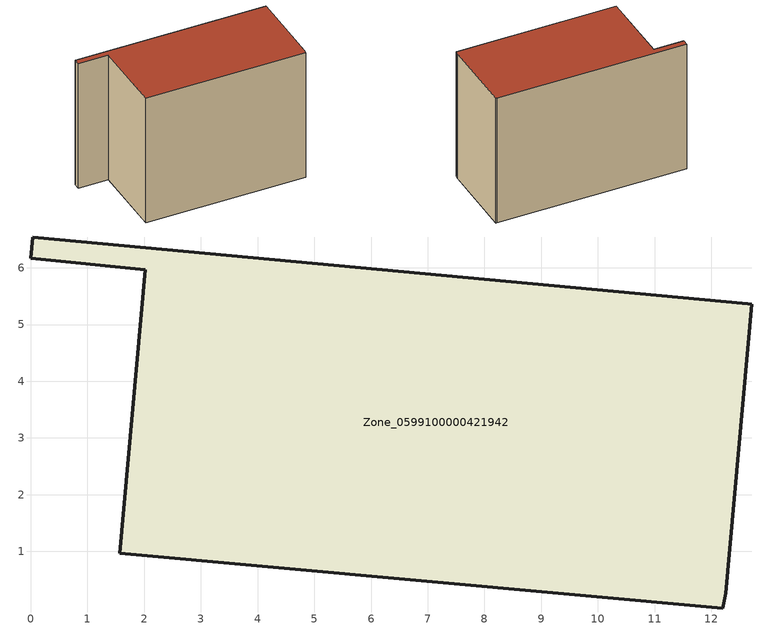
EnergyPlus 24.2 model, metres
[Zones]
Zone_0599100000421942
 floor ground (C_G): 2.02,5.97 0,6.16 0.03,6.54 12.64,5.36 12.71,5.36 12.25,0.26 12.2,0 1.57,0.96 z0
 wall outside (C_F): 0,6.16 2.02,5.97 1.57,0.96 12.2,0 12.25,0.26 12.71,5.36 12.64,5.36 0.03,6.54 0,6.16 z0:9.13
 roof outside (C_R): 12.71,5.36 12.64,5.36 0.03,6.54 0,6.16 2.02,5.97 1.57,0.96 12.2,0 12.25,0.26 z9.13
[BUILDING]
Pand.0599100000421942: North Axis=0; Terrain=City; Loads Convergence Tolerance Value=0.04; Temperature Convergence Tolerance Value=0.4; Solar Distribution=FullExterior; Maximum Number of Warmup Days=25; Minimum Number of Warmup Days=1
[Site:Location]
Rotterdam.The.Hague.AP_ZH_NLD Design_Conditions: Latitude=51.96; Longitude=4.45; Time Zone=1; Elevation=-4.5
[SITE:GROUNDTEMPERATURE:BUILDINGSURFACE]
18, 18, 18, 18, 18, 18, 18, 18, 18, 18, 18, 18
[MATERIAL] Thermal Absorptance=0.9; Solar Absorptance=0.7; Visible Absorptance=0.7
Name | Roughness | Thickness | Conductivity | Density | Specific Heat
G.TC.1992-2005 | MediumSmooth | 0.15 | 0.06 | 540 | 1210
F.TC.1992-2005 | Rough | 0.3 | 0.12 | 1920 | 840
R.TC.1992-2005 | MediumRough | 0.2 | 0.08 | 1500 | 1000
[CONSTRUCTION]
C_G: G.TC.1992-2005
C_F: F.TC.1992-2005
C_R: R.TC.1992-2005
[ZONE]
Zone_0599100000421942: Type=1; Multiplier=1; Ceiling Height=Autocalculate; Volume=Autocalculate; Floor Area=autocalculate; Part of Total Floor Area=Yes
[ZONEINFILTRATION:DESIGNFLOWRATE]
Infil_Zone_0599100000421942: Zone or ZoneList or Space or SpaceList=Zone_0599100000421942; Schedule=AlwaysOn; Design Flow Rate Calculation Method=Flow/Area; Flow Rate per Floor Area=0.0015; Constant Term Coefficient=1; Temperature Term Coefficient=0; Velocity Term Coefficient=0; Velocity Squared Term Coefficient=0
[HVACTEMPLATE:ZONE:IDEALLOADSAIRSYSTEM]
Zone_0599100000421942: Maximum Heating Supply Air Temperature=50; Minimum Cooling Supply Air Temperature=13; Maximum Heating Supply Air Humidity Ratio=0.0156; Minimum Cooling Supply Air Humidity Ratio=0.0077; Heating Limit=NoLimit; Cooling Limit=NoLimit; Dehumidification Control Type=ConstantSensibleHeatRatio; Cooling Sensible Heat Ratio=0.7; Dehumidification Setpoint=60; Humidification Control Type=None; Humidification Setpoint=30; Outdoor Air Method=None; Outdoor Air Flow Rate per Person=0.00944; Outdoor Air Flow Rate per Zone Floor Area=0; Outdoor Air Flow Rate per Zone=0; Demand Controlled Ventilation Type=None; Outdoor Air Economizer Type=NoEconomizer; Heat Recovery Type=None; Sensible Heat Recovery Effectiveness=0.7; Latent Heat Recovery Effectiveness=0.65
[ZONECONTROL:THERMOSTAT]
ThermostatControl_Zone_0599100000421942: Zone or ZoneList=Zone_0599100000421942; Control Type Schedule=DualSetpointControlType; Control 1=Thermostat_Zone_0599100000421942; Temperature Difference Between Cutout And Setpoint=0
[THERMOSTATSETPOINT:DUALSETPOINT]
Thermostat_Zone_0599100000421942: Heating Setpoint Temperature Schedule=HeatingSetpoint_Zone_0599100000421942; Cooling Setpoint Temperature Schedule=CoolingSetpoint_Zone_0599100000421942
[SCHEDULE:COMPACT]
HeatingSetpoint_Zone_0599100000421942: Through: 12/31, For: AllDays, Until: 24:00, 21
CoolingSetpoint_Zone_0599100000421942: Through: 12/31, For: AllDays, Until: 24:00, 24
DualSetpointControlType: Through: 12/31, For: AllDays, Until: 24:00, 4
AlwaysOn: Through: 12/31, For: AllDays, Until: 24:00, 1
